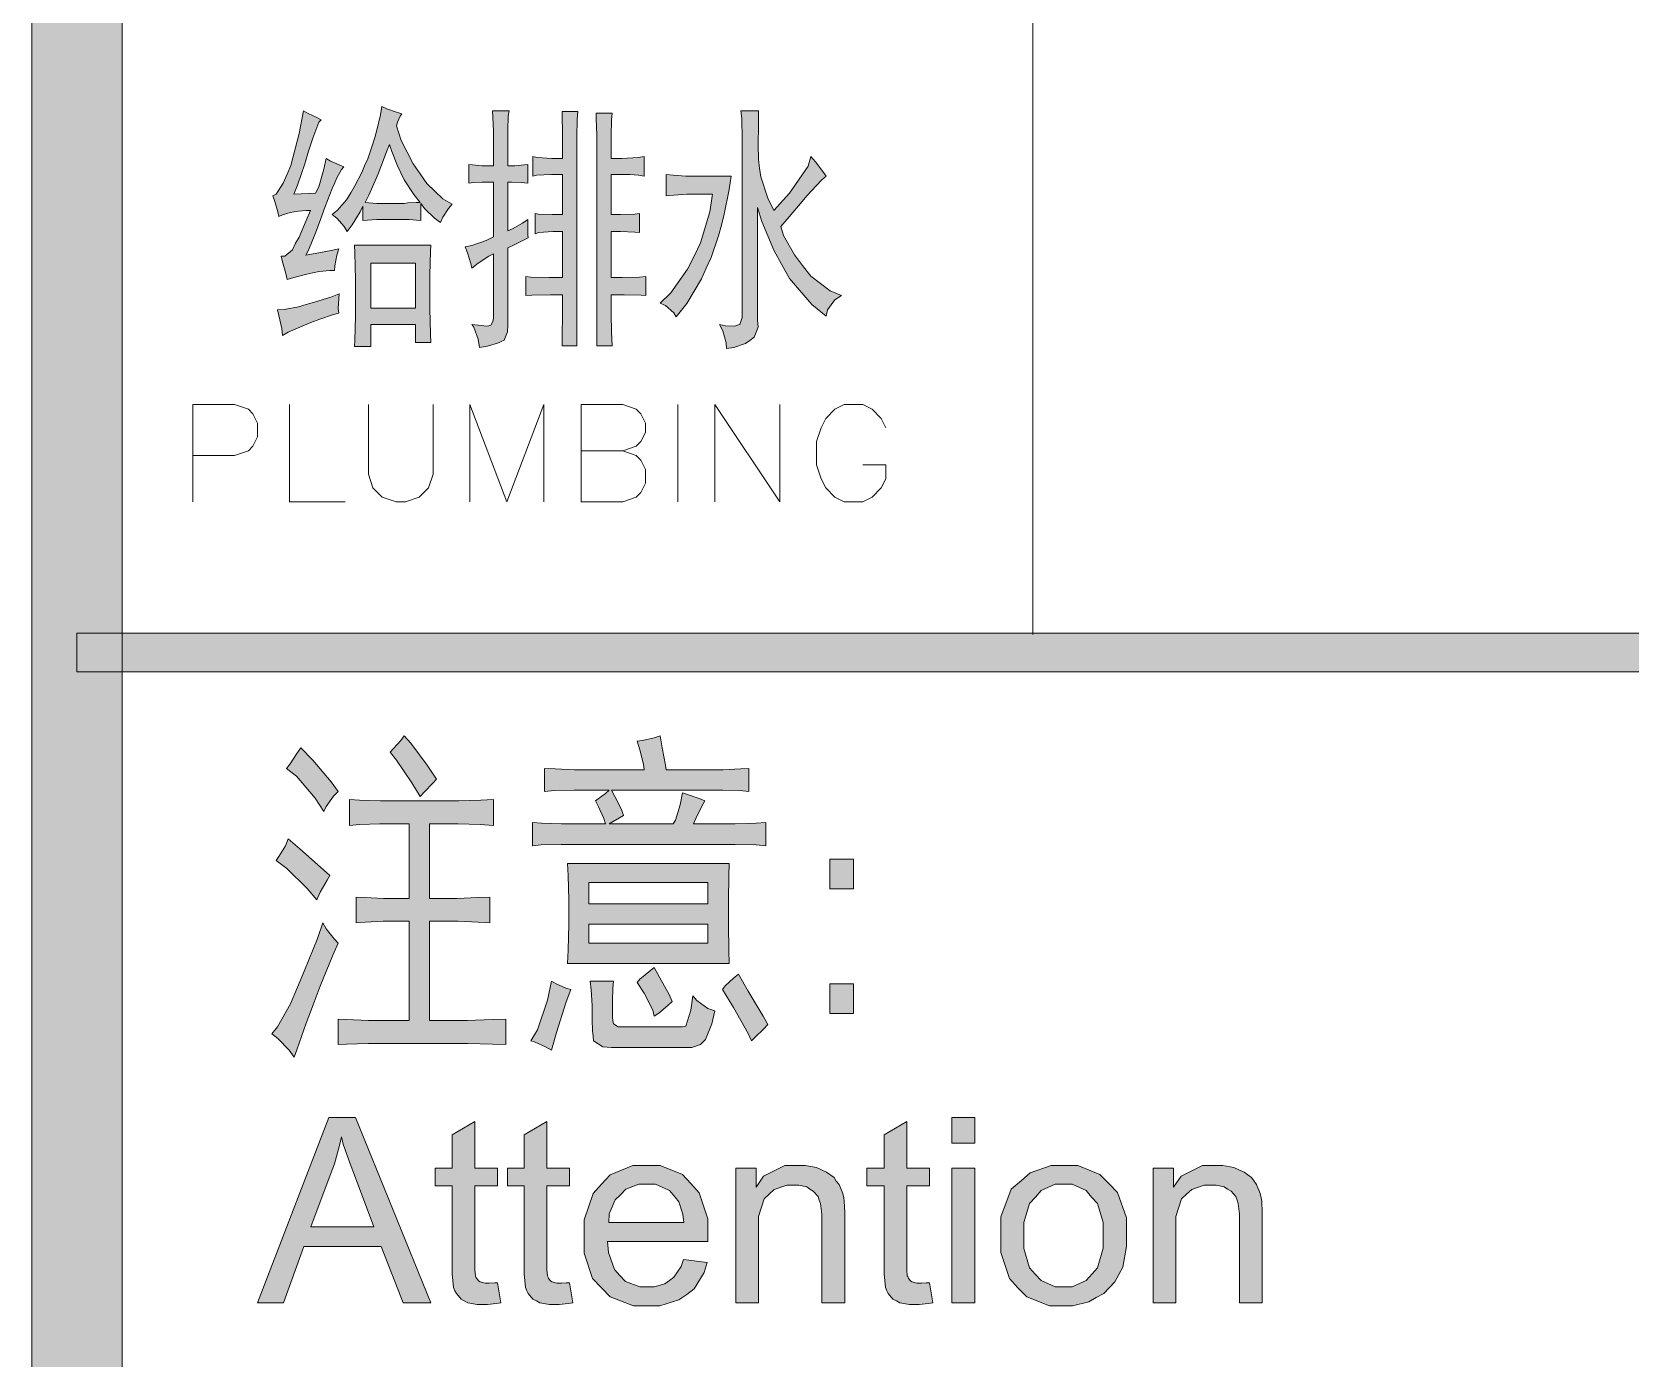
# Model space of a CAD drawing. Header units: millimetres. Extents: x 0 to 586, y 0 to 414.
# Drawn here: x 541.05 to 553.22, y 307.75 to 317.85 of the extents above; entities that cross this region are included whole.
import ezdxf

# ---------------------------------------------------------------- set-up
doc = ezdxf.new("R2010")
doc.units = ezdxf.units.MM

msp = doc.modelspace()

# ---------------------------------------------------------------- hatches: boundary and pattern name
h = msp.add_hatch(color=0)
h.dxf.hatch_style = 2
h.paths.add_polyline_path([(541.736139, 9.860139), (541.048222, 9.860139), (541.048222, 404.223361), (541.736139, 404.223361)])
h = msp.add_hatch(color=0)
h.dxf.hatch_style = 2
h.paths.add_polyline_path([(543.249556, 317.175444), (543.231917, 317.157806), (543.186056, 317.037861), (543.154306, 316.939083), (543.126083, 316.840306), (543.069639, 316.678028), (543.041417, 316.611), (543.207222, 316.618056), (543.231917, 316.667444), (543.270722, 316.8015), (543.288361, 316.882639), (543.320111, 316.861472), (543.387139, 316.83325), (543.422417, 316.819139), (543.404778, 316.797972), (543.3695, 316.734472), (543.351861, 316.692139), (543.334222, 316.653333), (543.281306, 316.51575), (543.246028, 316.416972), (543.21075, 316.321722), (543.154306, 316.184139), (543.133139, 316.145333), (543.203694, 316.159444), (543.327167, 316.180611), (543.383611, 316.194722), (543.3695, 316.145333), (543.355389, 316.064194), (543.351861, 316.028917), (543.316583, 316.028917), (543.235444, 316.021861), (543.186056, 316.011278), (543.140194, 316.000694), (543.041417, 315.976), (542.992028, 315.961889), (542.981444, 316.00775), (542.95675, 316.095944), (542.946167, 316.138278), (542.974389, 316.138278), (543.030833, 316.187667), (543.055528, 316.237056), (543.08375, 316.282917), (543.136667, 316.409917), (543.168417, 316.487528), (543.136667, 316.487528), (543.076694, 316.480472), (543.044944, 316.476944), (543.013194, 316.469889), (542.95675, 316.45225), (542.928528, 316.441667), (542.921472, 316.476944), (542.896778, 316.554556), (542.882667, 316.596889), (542.907361, 316.611), (542.960278, 316.695667), (542.992028, 316.762694), (543.02025, 316.829722), (543.08375, 317.073139), (543.1155, 317.246), (543.150778, 317.224833), (543.217806, 317.193083)])
h = msp.add_hatch(color=0)
h.paths.add_polyline_path([(543.863389, 317.221306), (543.852806, 317.203667), (543.831639, 317.157806), (543.824583, 317.129583), (543.859861, 317.020222), (543.951583, 316.840306), (544.0045, 316.766222), (544.053889, 316.692139), (544.177361, 316.575722), (544.247917, 316.533389), (544.219694, 316.501639), (544.177361, 316.434611), (544.159722, 316.395806), (544.113861, 316.427556), (544.03625, 316.501639), (544.008028, 316.540444), (544.008028, 316.409917), (543.976278, 316.413444), (543.919833, 316.416972), (543.891611, 316.416972), (543.708167, 316.416972), (543.672889, 316.416972), (543.602333, 316.413444), (543.567056, 316.409917), (543.567056, 316.519278), (543.545889, 316.476944), (543.485917, 316.378167), (543.447111, 316.32525), (543.425944, 316.364056), (543.3695, 316.427556), (543.334222, 316.455778), (543.373028, 316.487528), (543.443583, 316.568667), (543.475333, 316.621583), (543.507083, 316.6745), (543.56, 316.776806), (543.581167, 316.826194), (543.605861, 316.879111), (543.641139, 316.984944), (543.658778, 317.041389), (543.672889, 317.097833), (543.701111, 317.21425), (543.711694, 317.27775), (543.7505, 317.260111), (543.824583, 317.235417)])
h.paths.add_polyline_path([(544.0045, 316.5475), (543.955111, 316.607472), (543.881028, 316.720361), (543.856333, 316.773278), (543.831639, 316.826194), (543.789306, 316.935556), (543.771667, 316.988472), (543.746972, 316.932028), (543.704639, 316.819139), (543.683472, 316.766222), (543.662306, 316.713306), (543.612917, 316.603944), (543.584694, 316.5475), (543.612917, 316.543972), (543.672889, 316.540444), (543.708167, 316.540444), (543.881028, 316.540444), (543.90925, 316.543972), (543.97275, 316.5475)])
h = msp.add_hatch(color=0)
h.dxf.hatch_style = 2
h.paths.add_polyline_path([(544.346694, 316.208833), (544.396083, 316.219417), (544.505444, 316.258222), (544.561889, 316.286444), (544.561889, 316.702722), (544.5125, 316.702722), (544.477222, 316.702722), (544.410194, 316.699194), (544.374917, 316.695667), (544.374917, 316.836778), (544.403139, 316.83325), (544.473694, 316.826194), (544.5125, 316.826194), (544.561889, 316.826194), (544.561889, 317.037861), (544.561889, 317.090778), (544.558361, 317.196611), (544.554833, 317.246), (544.681833, 317.246), (544.674778, 317.203667), (544.67125, 317.097833), (544.67125, 317.037861), (544.67125, 316.826194), (544.724167, 316.826194), (544.79825, 316.83325), (544.822944, 316.836778), (544.822944, 316.695667), (544.773556, 316.699194), (544.699472, 316.702722), (544.67125, 316.702722), (544.67125, 316.332306), (544.706528, 316.346417), (544.784139, 316.38875), (544.822944, 316.416972), (544.822944, 316.371111), (544.822944, 316.300556), (544.826472, 316.279389), (544.801778, 316.265278), (544.724167, 316.226472), (544.67125, 316.201778), (544.67125, 315.612639), (544.667722, 315.56325), (544.643028, 315.49975), (544.621861, 315.489167), (544.600694, 315.478583), (544.516028, 315.453889), (544.456056, 315.443306), (544.445472, 315.506806), (544.413722, 315.598528), (544.396083, 315.619694), (544.445472, 315.612639), (544.5125, 315.605583), (544.526611, 315.609111), (544.540722, 315.612639), (544.558361, 315.640861), (544.561889, 315.665556), (544.561889, 316.155917), (544.526611, 316.138278), (544.445472, 316.085361), (544.396083, 316.046556), (544.389028, 316.081833), (544.364333, 316.162972)])
h = msp.add_hatch(color=0)
h.dxf.hatch_style = 2
h.paths.add_polyline_path([(545.087528, 316.988472), (545.087528, 317.080194), (545.084, 317.203667), (545.084, 317.238944), (545.203944, 317.238944), (545.200417, 317.1825), (545.196889, 317.044917), (545.196889, 316.96025), (545.196889, 315.457417), (545.084, 315.457417), (545.084, 315.542083), (545.087528, 315.679667), (545.087528, 315.729056), (545.087528, 315.845472), (544.995806, 315.845472), (544.854694, 315.841944), (544.808833, 315.838417), (544.808833, 315.983056), (544.847639, 315.979528), (544.985222, 315.976), (545.087528, 315.976), (545.087528, 316.32525), (545.013444, 316.32525), (544.907611, 316.318194), (544.879389, 316.307611), (544.879389, 316.462833), (544.904083, 316.459306), (545.009917, 316.455778), (545.087528, 316.455778), (545.087528, 316.759167), (545.002861, 316.759167), (544.889972, 316.755639), (544.86175, 316.748583), (544.86175, 316.89675), (544.8935, 316.889694), (545.006389, 316.882639), (545.087528, 316.882639)])
h = msp.add_hatch(color=0)
h.dxf.hatch_style = 2
h.paths.add_polyline_path([(545.465, 317.228361), (545.461472, 317.178972), (545.457944, 317.051972), (545.457944, 316.974361), (545.457944, 316.882639), (545.539083, 316.882639), (545.662556, 316.889694), (545.708417, 316.89675), (545.708417, 316.748583), (545.666083, 316.755639), (545.599056, 316.759167), (545.574361, 316.759167), (545.457944, 316.759167), (545.457944, 316.455778), (545.5285, 316.455778), (545.637861, 316.459306), (545.673139, 316.462833), (545.673139, 316.318194), (545.637861, 316.321722), (545.5285, 316.32525), (545.457944, 316.32525), (545.457944, 315.976), (545.542611, 315.976), (545.673139, 315.979528), (545.722528, 315.983056), (545.722528, 315.838417), (545.68725, 315.841944), (545.556722, 315.845472), (545.457944, 315.845472), (545.457944, 315.729056), (545.457944, 315.697306), (545.461472, 315.56325), (545.465, 315.457417), (545.348583, 315.457417), (545.348583, 316.974361), (545.348583, 317.059028), (545.345056, 317.186028), (545.345056, 317.228361)])
h = msp.add_hatch(color=0)
h.dxf.hatch_style = 2
h.paths.add_polyline_path([(546.579778, 317.246), (546.579778, 317.186028), (546.579778, 317.083722), (546.57625, 317.037861), (546.57625, 316.988472), (546.579778, 316.875583), (546.586833, 316.808556), (546.597417, 316.741528), (546.650333, 316.57925), (546.696194, 316.487528), (546.816139, 316.618056), (546.95725, 316.822667), (546.978417, 316.89675), (547.013694, 316.857944), (547.070139, 316.783861), (547.094833, 316.748583), (547.059556, 316.716833), (546.985472, 316.639222), (546.946667, 316.596889), (546.911389, 316.554556), (546.812611, 316.438139), (546.749111, 316.364056), (546.770278, 316.297028), (546.854944, 316.148861), (546.914917, 316.067722), (546.978417, 315.986583), (547.126583, 315.873694), (547.21125, 315.838417), (547.161861, 315.806667), (547.105417, 315.729056), (547.094833, 315.683194), (546.985472, 315.771389), (546.816139, 315.968944), (546.756167, 316.078306), (546.696194, 316.184139), (546.604472, 316.402861), (546.572722, 316.508694), (546.572722, 315.651444), (546.57625, 315.598528), (546.548028, 315.520917), (546.51275, 315.496222), (546.481, 315.475056), (546.392806, 315.443306), (546.336361, 315.43625), (546.332833, 315.478583), (546.308139, 315.570306), (546.283444, 315.619694), (546.329306, 315.609111), (546.396333, 315.605583), (546.4175, 315.612639), (546.438667, 315.619694), (546.456306, 315.672611), (546.456306, 315.714944), (546.456306, 316.935556), (546.456306, 317.034333), (546.452778, 317.186028), (546.445722, 317.246)])
h = msp.add_hatch(color=0)
h.dxf.hatch_style = 2
h.paths.add_polyline_path([(546.371639, 316.748583), (546.357528, 316.646278), (546.318722, 316.459306), (546.297556, 316.374639), (546.276389, 316.2935), (546.219944, 316.127694), (546.181139, 316.046556), (546.145861, 315.965417), (546.032972, 315.778444), (545.951833, 315.676139), (545.934194, 315.707889), (545.870694, 315.764333), (545.831889, 315.781972), (545.913028, 315.859583), (546.040028, 316.0395), (546.089417, 316.138278), (546.138806, 316.240583), (546.209361, 316.476944), (546.230528, 316.611), (546.075306, 316.611), (546.032972, 316.611), (545.934194, 316.603944), (545.87775, 316.596889), (545.87775, 316.759167), (545.930667, 316.755639), (546.025917, 316.748583), (546.06825, 316.748583)])
h = msp.add_hatch(color=0)
h.paths.add_polyline_path([(543.969222, 315.482111), (543.969222, 315.619694), (543.627028, 315.619694), (543.627028, 315.450361), (543.503556, 315.450361), (543.507083, 315.496222), (543.510611, 315.683194), (543.510611, 315.820778), (543.510611, 315.961889), (543.507083, 316.162972), (543.503556, 316.222944), (544.085639, 316.222944), (544.082111, 316.173556), (544.078583, 315.997167), (544.078583, 315.866639), (544.078583, 315.739639), (544.082111, 315.545611), (544.085639, 315.482111)])
h.paths.add_polyline_path([(543.969222, 315.743167), (543.969222, 316.085361), (543.627028, 316.085361), (543.627028, 315.743167)])
h = msp.add_hatch(color=0)
h.dxf.hatch_style = 2
h.paths.add_polyline_path([(542.917944, 315.729056), (542.967333, 315.732583), (543.076694, 315.75375), (543.136667, 315.771389), (543.200167, 315.789028), (543.323639, 315.827833), (543.387139, 315.852528), (543.383611, 315.813722), (543.380083, 315.739639), (543.383611, 315.704361), (543.344806, 315.693778), (543.238972, 315.6585), (543.171944, 315.633806), (543.104917, 315.605583), (542.999083, 315.559722), (542.95675, 315.535028), (542.949694, 315.587944), (542.928528, 315.686722)])
h = msp.add_hatch(color=0)
h.dxf.hatch_style = 2
h.paths.add_polyline_path([(541.390417, 312.973861), (541.390417, 313.270194), (575.772139, 313.270194), (575.772139, 312.973861)])
h = msp.add_hatch(color=0)
h.dxf.hatch_style = 2
h.paths.add_polyline_path([(543.775194, 312.363556), (543.799889, 312.391778), (543.856333, 312.45175), (543.881028, 312.487028), (543.933944, 312.430583), (544.057417, 312.264778), (544.127972, 312.158944), (544.09975, 312.127194), (544.03625, 312.060167), (544.0045, 312.024889), (543.941, 312.130722), (543.824583, 312.303583)])
h = msp.add_hatch(color=0)
h.dxf.hatch_style = 2
h.paths.add_polyline_path([(545.24275, 312.074278), (545.175722, 312.074278), (545.027556, 312.07075), (544.949944, 312.063694), (544.949944, 312.240083), (545.031083, 312.236556), (545.17925, 312.2295), (545.24275, 312.2295), (545.708417, 312.2295), (545.704889, 312.271833), (545.676667, 312.381194), (545.6555, 312.448222), (545.697833, 312.45175), (545.786028, 312.472917), (545.831889, 312.487028), (545.846, 312.395306), (545.870694, 312.264778), (545.87775, 312.2295), (546.234056, 312.2295), (546.311667, 312.2295), (546.445722, 312.236556), (546.505694, 312.240083), (546.505694, 312.063694), (546.438667, 312.07075), (546.304611, 312.074278), (546.234056, 312.074278), (545.461472, 312.074278), (545.486167, 312.024889), (545.535556, 311.926111), (545.553194, 311.88025), (545.443833, 311.81675), (545.930667, 311.81675), (545.948306, 311.844972), (545.983583, 311.961389), (546.001222, 312.053111), (546.047083, 312.039), (546.135278, 312.00725), (546.170556, 311.993139), (546.145861, 311.947278), (546.103528, 311.859083), (546.085889, 311.81675), (546.318722, 311.81675), (546.403389, 311.81675), (546.562139, 311.823806), (546.636222, 311.827333), (546.636222, 311.650944), (546.562139, 311.658), (546.403389, 311.661528), (546.318722, 311.661528), (545.158083, 311.661528), (545.076944, 311.661528), (544.92525, 311.658), (544.858222, 311.650944), (544.858222, 311.827333), (544.928778, 311.823806), (545.080472, 311.81675), (545.158083, 311.81675), (545.415611, 311.81675), (545.4015, 311.859083), (545.362694, 311.947278), (545.338, 311.993139), (545.359167, 312.00725), (545.415611, 312.049583), (545.443833, 312.074278)])
h = msp.add_hatch(color=0)
h.dxf.hatch_style = 2
h.paths.add_polyline_path([(543.094333, 312.395306), (543.186056, 312.303583), (543.327167, 312.137778), (543.380083, 312.063694), (543.344806, 312.028417), (543.288361, 311.950806), (543.270722, 311.912), (543.203694, 312.014306), (543.062583, 312.180111), (542.984972, 312.240083), (543.013194, 312.275361), (543.066111, 312.352972)])
h = msp.add_hatch(color=0)
h.dxf.hatch_style = 2
h.paths.add_polyline_path([(544.223222, 311.993139), (544.297306, 311.993139), (544.466639, 311.996667), (544.561889, 312.003722), (544.561889, 311.806167), (544.459583, 311.813222), (544.293778, 311.81675), (544.230278, 311.81675), (544.075056, 311.81675), (544.075056, 311.248778), (544.223222, 311.248778), (544.286722, 311.248778), (544.441944, 311.255833), (544.533667, 311.259361), (544.533667, 311.065333), (544.445472, 311.068861), (544.293778, 311.075917), (544.223222, 311.075917), (544.075056, 311.075917), (544.075056, 310.320972), (544.269083, 310.320972), (544.360806, 310.320972), (544.554833, 310.328028), (544.657139, 310.331556), (544.657139, 310.137528), (544.554833, 310.141056), (544.364333, 310.144583), (544.276139, 310.144583), (543.711694, 310.144583), (543.609389, 310.144583), (543.443583, 310.141056), (543.380083, 310.137528), (543.380083, 310.331556), (543.440056, 310.328028), (543.609389, 310.320972), (543.71875, 310.320972), (543.919833, 310.320972), (543.919833, 311.075917), (543.796361, 311.075917), (543.722278, 311.075917), (543.584694, 311.068861), (543.517667, 311.065333), (543.517667, 311.259361), (543.584694, 311.255833), (543.725806, 311.248778), (543.803417, 311.248778), (543.919833, 311.248778), (543.919833, 311.81675), (543.775194, 311.81675), (543.697583, 311.81675), (543.542361, 311.813222), (543.46475, 311.806167), (543.46475, 312.003722), (543.542361, 311.996667), (543.701111, 311.993139), (543.78225, 311.993139)])
h = msp.add_hatch(color=0)
h.dxf.hatch_style = 2
h.paths.add_polyline_path([(542.999083, 311.703861), (543.087278, 311.62625), (543.246028, 311.488667), (543.316583, 311.425167), (543.295417, 311.389889), (543.2425, 311.298167), (543.217806, 311.238194), (543.143722, 311.326389), (542.9885, 311.478083), (542.907361, 311.538056), (542.928528, 311.569806), (542.977917, 311.650944)])
h = msp.add_hatch(color=0)
h.paths.add_polyline_path([(546.357528, 311.516889), (546.354, 311.421639), (546.350472, 311.231139), (546.350472, 311.135889), (546.350472, 311.047694), (546.354, 310.857194), (546.357528, 310.754889), (545.126333, 310.754889), (545.129861, 310.857194), (545.136917, 311.05475), (545.136917, 311.146472), (545.136917, 311.238194), (545.129861, 311.425167), (545.126333, 311.516889)])
h.paths.add_polyline_path([(546.19525, 311.209972), (546.19525, 311.37225), (545.288611, 311.37225), (545.288611, 311.209972)])
h.paths.add_polyline_path([(546.19525, 310.910111), (546.19525, 311.05475), (545.288611, 311.05475), (545.288611, 310.910111)])
h = msp.add_hatch(color=0)
h.dxf.hatch_style = 2
h.paths.add_polyline_path([(547.302972, 311.322861), (547.123056, 311.322861), (547.123056, 311.548639), (547.302972, 311.548639)])
h = msp.add_hatch(color=0)
h.dxf.hatch_style = 2
h.paths.add_polyline_path([(543.380083, 310.910111), (543.33775, 310.818389), (543.2425, 310.582028), (543.189583, 310.440917), (543.136667, 310.299806), (543.066111, 310.098722), (543.044944, 310.042278), (543.006139, 310.095194), (542.921472, 310.183389), (542.875611, 310.218667), (542.917944, 310.271583), (543.016722, 310.447972), (543.069639, 310.574972), (543.122556, 310.701972), (543.221333, 310.945389), (543.263667, 311.065333), (543.288361, 311.019472), (543.348333, 310.941861)])
h = msp.add_hatch(color=0)
h.dxf.hatch_style = 2
h.paths.add_polyline_path([(545.786028, 310.723139), (545.828361, 310.645528), (545.898917, 310.518528), (545.923611, 310.465611), (545.888333, 310.433861), (545.821306, 310.377417), (545.786028, 310.352722), (545.775444, 310.398583), (545.708417, 310.529111), (545.6555, 310.61025), (545.676667, 310.634944), (545.743694, 310.691389)])
h = msp.add_hatch(color=0)
h.dxf.hatch_style = 2
h.paths.add_polyline_path([(546.428083, 310.67375), (546.502167, 310.543222), (546.615056, 310.352722), (546.650333, 310.289222), (546.618583, 310.253944), (546.555083, 310.193972), (546.526861, 310.16575), (546.502167, 310.222194), (546.389278, 310.41975), (546.304611, 310.557333), (546.325778, 310.585556), (546.389278, 310.642)])
h = msp.add_hatch(color=0)
h.dxf.hatch_style = 2
h.paths.add_polyline_path([(545.151028, 310.557333), (545.11575, 310.462083), (545.041667, 310.22925), (545.002861, 310.095194), (544.957, 310.119889), (544.879389, 310.155167), (544.847639, 310.16575), (544.897028, 310.250417), (544.974639, 310.476194), (545.002861, 310.620833), (545.038139, 310.599667), (545.112222, 310.567917)])
h = msp.add_hatch(color=0)
h.dxf.hatch_style = 2
h.paths.add_polyline_path([(545.475583, 310.620833), (545.472056, 310.564389), (545.468528, 310.472667), (545.468528, 310.433861), (545.468528, 310.405639), (545.468528, 310.345667), (545.472056, 310.320972), (545.475583, 310.296278), (545.510861, 310.271583), (545.546139, 310.271583), (546.001222, 310.271583), (546.025917, 310.278639), (546.064722, 310.398583), (546.078833, 310.507944), (546.110583, 310.472667), (546.19525, 310.412694), (546.248167, 310.395056), (546.223472, 310.296278), (546.177611, 310.176333), (546.156444, 310.155167), (546.138806, 310.137528), (546.071778, 310.116361), (546.025917, 310.116361), (545.461472, 310.116361), (545.394444, 310.119889), (545.323889, 310.16575), (545.320361, 310.204556), (545.316833, 310.239833), (545.313306, 310.331556), (545.313306, 310.384472), (545.313306, 310.433861), (545.30625, 310.553806), (545.299194, 310.620833)])
h = msp.add_hatch(color=0)
h.dxf.hatch_style = 2
h.paths.add_polyline_path([(547.302972, 310.373889), (547.123056, 310.373889), (547.123056, 310.599667), (547.302972, 310.599667)])
h = msp.add_hatch(color=0)
h.paths.add_polyline_path([(542.76625, 308.172556), (543.309528, 309.583667), (543.510611, 309.583667), (544.085639, 308.172556), (543.873972, 308.172556), (543.708167, 308.599417), (543.119028, 308.599417), (542.963806, 308.172556)])
h.paths.add_polyline_path([(543.171944, 308.751111), (543.651722, 308.751111), (543.503556, 309.142694), (543.471806, 309.230889), (543.418889, 309.379056), (543.404778, 309.4355), (543.390667, 309.368472), (543.351861, 309.230889), (543.327167, 309.163861)])
h = msp.add_hatch(color=0)
h.dxf.hatch_style = 2
h.paths.add_polyline_path([(544.593639, 308.32425), (544.618333, 308.172556), (544.583056, 308.1655), (544.516028, 308.158444), (544.487806, 308.158444), (544.438417, 308.158444), (544.367861, 308.172556), (544.339639, 308.186667), (544.314944, 308.200778), (544.279667, 308.243111), (544.269083, 308.264278), (544.2585, 308.288972), (544.247917, 308.391278), (544.247917, 308.472417), (544.247917, 309.061556), (544.117389, 309.061556), (544.117389, 309.195611), (544.247917, 309.195611), (544.247917, 309.449611), (544.420778, 309.551917), (544.420778, 309.195611), (544.593639, 309.195611), (544.593639, 309.061556), (544.420778, 309.061556), (544.420778, 308.461833), (544.420778, 308.423028), (544.424306, 308.377167), (544.427833, 308.366583), (544.434889, 308.356), (544.449, 308.338361), (544.459583, 308.331306), (544.470167, 308.327778), (544.498389, 308.320722), (544.516028, 308.320722), (544.530139, 308.320722), (544.568944, 308.32425)])
h = msp.add_hatch(color=0)
h.dxf.hatch_style = 2
h.paths.add_polyline_path([(545.140444, 308.32425), (545.165139, 308.172556), (545.129861, 308.1655), (545.062833, 308.158444), (545.034611, 308.158444), (544.98875, 308.158444), (544.914667, 308.172556), (544.889972, 308.186667), (544.86175, 308.200778), (544.826472, 308.243111), (544.815889, 308.264278), (544.805306, 308.288972), (544.794722, 308.391278), (544.794722, 308.472417), (544.794722, 309.061556), (544.667722, 309.061556), (544.667722, 309.195611), (544.794722, 309.195611), (544.794722, 309.449611), (544.967583, 309.551917), (544.967583, 309.195611), (545.140444, 309.195611), (545.140444, 309.061556), (544.967583, 309.061556), (544.967583, 308.461833), (544.967583, 308.423028), (544.974639, 308.377167), (544.978167, 308.366583), (544.981694, 308.356), (544.995806, 308.338361), (545.006389, 308.331306), (545.016972, 308.327778), (545.045194, 308.320722), (545.066361, 308.320722), (545.080472, 308.320722), (545.11575, 308.32425)])
h = msp.add_hatch(color=0)
h.dxf.hatch_style = 2
h.paths.add_polyline_path([(547.881528, 308.32425), (547.906222, 308.172556), (547.870944, 308.1655), (547.803917, 308.158444), (547.775694, 308.158444), (547.729833, 308.158444), (547.65575, 308.172556), (547.631056, 308.186667), (547.602833, 308.200778), (547.567556, 308.243111), (547.556972, 308.264278), (547.546389, 308.288972), (547.535806, 308.391278), (547.535806, 308.472417), (547.535806, 309.061556), (547.405278, 309.061556), (547.405278, 309.195611), (547.535806, 309.195611), (547.535806, 309.449611), (547.708667, 309.551917), (547.708667, 309.195611), (547.881528, 309.195611), (547.881528, 309.061556), (547.708667, 309.061556), (547.708667, 308.461833), (547.708667, 308.423028), (547.712194, 308.377167), (547.71925, 308.366583), (547.722778, 308.356), (547.736889, 308.338361), (547.747472, 308.331306), (547.758056, 308.327778), (547.786278, 308.320722), (547.807444, 308.320722), (547.821556, 308.320722), (547.856833, 308.32425)])
h = msp.add_hatch(color=0)
h.dxf.hatch_style = 2
h.paths.add_polyline_path([(548.050861, 309.386111), (548.050861, 309.583667), (548.22725, 309.583667), (548.22725, 309.386111)])
h = msp.add_hatch(color=0)
h.paths.add_polyline_path([(546.008278, 308.500639), (546.188194, 308.479472), (546.167028, 308.401861), (546.089417, 308.278389), (546.032972, 308.236056), (545.973, 308.193722), (545.828361, 308.147861), (545.740167, 308.147861), (545.627278, 308.147861), (545.450889, 308.218417), (545.383861, 308.285444), (545.316833, 308.356), (545.253333, 308.550028), (545.253333, 308.6735), (545.253333, 308.804028), (545.320361, 309.005111), (545.383861, 309.075667), (545.450889, 309.146222), (545.62375, 309.216778), (545.729583, 309.216778), (545.831889, 309.216778), (546.001222, 309.14975), (546.064722, 309.079194), (546.128222, 309.008639), (546.19525, 308.811083), (546.19525, 308.684083), (546.19525, 308.655861), (546.19525, 308.638222), (545.429722, 308.638222), (545.436778, 308.553556), (545.482639, 308.426556), (545.524972, 308.380694), (545.567306, 308.334833), (545.676667, 308.2925), (545.740167, 308.2925), (545.786028, 308.2925), (545.867167, 308.317194), (545.902444, 308.341889), (545.934194, 308.366583), (545.990639, 308.447722)])
h.paths.add_polyline_path([(545.440306, 308.782861), (546.011806, 308.782861), (546.00475, 308.846361), (545.973, 308.941611), (545.944778, 308.976889), (545.902444, 309.026278), (545.796611, 309.075667), (545.729583, 309.075667), (545.669611, 309.075667), (545.570833, 309.036861), (545.5285, 308.994528), (545.489694, 308.955722), (545.443833, 308.849889)])
h = msp.add_hatch(color=0)
h.dxf.hatch_style = 2
h.paths.add_polyline_path([(546.406917, 308.172556), (546.406917, 309.195611), (546.562139, 309.195611), (546.562139, 309.050972), (546.618583, 309.135639), (546.780861, 309.216778), (546.886694, 309.216778), (546.936083, 309.216778), (547.02075, 309.202667), (547.059556, 309.185028), (547.098361, 309.167389), (547.154806, 309.125056), (547.172444, 309.096833), (547.193611, 309.072139), (547.221833, 309.005111), (547.228889, 308.969833), (547.232417, 308.945139), (547.235944, 308.860472), (547.235944, 308.8005), (547.235944, 308.172556), (547.063083, 308.172556), (547.063083, 308.793444), (547.063083, 308.846361), (547.0525, 308.9275), (547.041917, 308.952194), (547.034861, 308.980417), (546.996056, 309.02275), (546.971361, 309.036861), (546.946667, 309.0545), (546.886694, 309.068611), (546.851417, 309.068611), (546.794972, 309.068611), (546.699722, 309.033333), (546.660917, 308.998056), (546.622111, 308.962778), (546.579778, 308.828722), (546.579778, 308.729944), (546.579778, 308.172556)])
h = msp.add_hatch(color=0)
h.dxf.hatch_style = 2
h.paths.add_polyline_path([(548.050861, 308.172556), (548.050861, 309.195611), (548.22725, 309.195611), (548.22725, 308.172556)])
h = msp.add_hatch(color=0)
h.paths.add_polyline_path([(548.424806, 308.684083), (548.424806, 308.825194), (548.502417, 309.036861), (548.583556, 309.103889), (548.647056, 309.160333), (548.809333, 309.216778), (548.904583, 309.216778), (549.010417, 309.216778), (549.17975, 309.14975), (549.246778, 309.079194), (549.313806, 309.012167), (549.380833, 308.818139), (549.380833, 308.698194), (549.380833, 308.599417), (549.352611, 308.444194), (549.324389, 308.38775), (549.292639, 308.331306), (549.207972, 308.243111), (549.151528, 308.211361), (549.095083, 308.179611), (548.971611, 308.147861), (548.904583, 308.147861), (548.795222, 308.147861), (548.622361, 308.218417), (548.555333, 308.285444), (548.491833, 308.356), (548.424806, 308.553556)])
h.paths.add_polyline_path([(548.601194, 308.684083), (548.601194, 308.585306), (548.643528, 308.437139), (548.689389, 308.38775), (548.731722, 308.341889), (548.837556, 308.2925), (548.904583, 308.2925), (548.968083, 308.2925), (549.073917, 308.341889), (549.119778, 308.391278), (549.162111, 308.437139), (549.204444, 308.588833), (549.204444, 308.687611), (549.204444, 308.782861), (549.162111, 308.9275), (549.11625, 308.976889), (549.073917, 309.026278), (548.968083, 309.075667), (548.904583, 309.075667), (548.837556, 309.075667), (548.731722, 309.026278), (548.689389, 308.976889), (548.643528, 308.9275), (548.601194, 308.782861)])
h = msp.add_hatch(color=0)
h.dxf.hatch_style = 2
h.paths.add_polyline_path([(549.585444, 308.172556), (549.585444, 309.195611), (549.740667, 309.195611), (549.740667, 309.050972), (549.797111, 309.135639), (549.959389, 309.216778), (550.06875, 309.216778), (550.114611, 309.216778), (550.199278, 309.202667), (550.238083, 309.185028), (550.276889, 309.167389), (550.333333, 309.125056), (550.3545, 309.096833), (550.372139, 309.072139), (550.400361, 309.005111), (550.407417, 308.969833), (550.410944, 308.945139), (550.414472, 308.860472), (550.414472, 308.8005), (550.414472, 308.172556), (550.241611, 308.172556), (550.241611, 308.793444), (550.241611, 308.846361), (550.231028, 308.9275), (550.223972, 308.952194), (550.213389, 308.980417), (550.178111, 309.02275), (550.149889, 309.036861), (550.125194, 309.0545), (550.065222, 309.068611), (550.029944, 309.068611), (549.9735, 309.068611), (549.87825, 309.033333), (549.839444, 308.998056), (549.800639, 308.962778), (549.758306, 308.828722), (549.758306, 308.729944), (549.758306, 308.172556)])

# ---------------------------------------------------------------- linework, layer by layer
at = {"color": 0, "lineweight": 0}
for points in [[(541.736139, 9.860139), (541.048222, 9.860139), (541.048222, 404.223361), (541.736139, 404.223361)], [(543.249556, 317.175444), (543.231917, 317.157806), (543.186056, 317.037861), (543.154306, 316.939083), (543.126083, 316.840306), (543.069639, 316.678028), (543.041417, 316.611), (543.207222, 316.618056), (543.231917, 316.667444), (543.270722, 316.8015), (543.288361, 316.882639), (543.320111, 316.861472), (543.387139, 316.83325), (543.422417, 316.819139), (543.404778, 316.797972), (543.3695, 316.734472), (543.351861, 316.692139), (543.334222, 316.653333), (543.281306, 316.51575), (543.246028, 316.416972), (543.21075, 316.321722), (543.154306, 316.184139), (543.133139, 316.145333), (543.203694, 316.159444), (543.327167, 316.180611), (543.383611, 316.194722), (543.3695, 316.145333), (543.355389, 316.064194), (543.351861, 316.028917), (543.316583, 316.028917), (543.235444, 316.021861), (543.186056, 316.011278), (543.140194, 316.000694), (543.041417, 315.976), (542.992028, 315.961889), (542.981444, 316.00775), (542.95675, 316.095944), (542.946167, 316.138278), (542.974389, 316.138278), (543.030833, 316.187667), (543.055528, 316.237056), (543.08375, 316.282917), (543.136667, 316.409917), (543.168417, 316.487528), (543.136667, 316.487528), (543.076694, 316.480472), (543.044944, 316.476944), (543.013194, 316.469889), (542.95675, 316.45225), (542.928528, 316.441667), (542.921472, 316.476944), (542.896778, 316.554556), (542.882667, 316.596889), (542.907361, 316.611), (542.960278, 316.695667), (542.992028, 316.762694), (543.02025, 316.829722), (543.08375, 317.073139), (543.1155, 317.246), (543.150778, 317.224833), (543.217806, 317.193083)], [(543.863389, 317.221306), (543.852806, 317.203667), (543.831639, 317.157806), (543.824583, 317.129583), (543.859861, 317.020222), (543.951583, 316.840306), (544.0045, 316.766222), (544.053889, 316.692139), (544.177361, 316.575722), (544.247917, 316.533389), (544.219694, 316.501639), (544.177361, 316.434611), (544.159722, 316.395806), (544.113861, 316.427556), (544.03625, 316.501639), (544.008028, 316.540444), (544.008028, 316.409917), (543.976278, 316.413444), (543.919833, 316.416972), (543.891611, 316.416972), (543.708167, 316.416972), (543.672889, 316.416972), (543.602333, 316.413444), (543.567056, 316.409917), (543.567056, 316.519278), (543.545889, 316.476944), (543.485917, 316.378167), (543.447111, 316.32525), (543.425944, 316.364056), (543.3695, 316.427556), (543.334222, 316.455778), (543.373028, 316.487528), (543.443583, 316.568667), (543.475333, 316.621583), (543.507083, 316.6745), (543.56, 316.776806), (543.581167, 316.826194), (543.605861, 316.879111), (543.641139, 316.984944), (543.658778, 317.041389), (543.672889, 317.097833), (543.701111, 317.21425), (543.711694, 317.27775), (543.7505, 317.260111), (543.824583, 317.235417)], [(544.346694, 316.208833), (544.396083, 316.219417), (544.505444, 316.258222), (544.561889, 316.286444), (544.561889, 316.702722), (544.5125, 316.702722), (544.477222, 316.702722), (544.410194, 316.699194), (544.374917, 316.695667), (544.374917, 316.836778), (544.403139, 316.83325), (544.473694, 316.826194), (544.5125, 316.826194), (544.561889, 316.826194), (544.561889, 317.037861), (544.561889, 317.090778), (544.558361, 317.196611), (544.554833, 317.246), (544.681833, 317.246), (544.674778, 317.203667), (544.67125, 317.097833), (544.67125, 317.037861), (544.67125, 316.826194), (544.724167, 316.826194), (544.79825, 316.83325), (544.822944, 316.836778), (544.822944, 316.695667), (544.773556, 316.699194), (544.699472, 316.702722), (544.67125, 316.702722), (544.67125, 316.332306), (544.706528, 316.346417), (544.784139, 316.38875), (544.822944, 316.416972), (544.822944, 316.371111), (544.822944, 316.300556), (544.826472, 316.279389), (544.801778, 316.265278), (544.724167, 316.226472), (544.67125, 316.201778), (544.67125, 315.612639), (544.667722, 315.56325), (544.643028, 315.49975), (544.621861, 315.489167), (544.600694, 315.478583), (544.516028, 315.453889), (544.456056, 315.443306), (544.445472, 315.506806), (544.413722, 315.598528), (544.396083, 315.619694), (544.445472, 315.612639), (544.5125, 315.605583), (544.526611, 315.609111), (544.540722, 315.612639), (544.558361, 315.640861), (544.561889, 315.665556), (544.561889, 316.155917), (544.526611, 316.138278), (544.445472, 316.085361), (544.396083, 316.046556), (544.389028, 316.081833), (544.364333, 316.162972)], [(545.087528, 316.988472), (545.087528, 317.080194), (545.084, 317.203667), (545.084, 317.238944), (545.203944, 317.238944), (545.200417, 317.1825), (545.196889, 317.044917), (545.196889, 316.96025), (545.196889, 315.457417), (545.084, 315.457417), (545.084, 315.542083), (545.087528, 315.679667), (545.087528, 315.729056), (545.087528, 315.845472), (544.995806, 315.845472), (544.854694, 315.841944), (544.808833, 315.838417), (544.808833, 315.983056), (544.847639, 315.979528), (544.985222, 315.976), (545.087528, 315.976), (545.087528, 316.32525), (545.013444, 316.32525), (544.907611, 316.318194), (544.879389, 316.307611), (544.879389, 316.462833), (544.904083, 316.459306), (545.009917, 316.455778), (545.087528, 316.455778), (545.087528, 316.759167), (545.002861, 316.759167), (544.889972, 316.755639), (544.86175, 316.748583), (544.86175, 316.89675), (544.8935, 316.889694), (545.006389, 316.882639), (545.087528, 316.882639)], [(545.465, 317.228361), (545.461472, 317.178972), (545.457944, 317.051972), (545.457944, 316.974361), (545.457944, 316.882639), (545.539083, 316.882639), (545.662556, 316.889694), (545.708417, 316.89675), (545.708417, 316.748583), (545.666083, 316.755639), (545.599056, 316.759167), (545.574361, 316.759167), (545.457944, 316.759167), (545.457944, 316.455778), (545.5285, 316.455778), (545.637861, 316.459306), (545.673139, 316.462833), (545.673139, 316.318194), (545.637861, 316.321722), (545.5285, 316.32525), (545.457944, 316.32525), (545.457944, 315.976), (545.542611, 315.976), (545.673139, 315.979528), (545.722528, 315.983056), (545.722528, 315.838417), (545.68725, 315.841944), (545.556722, 315.845472), (545.457944, 315.845472), (545.457944, 315.729056), (545.457944, 315.697306), (545.461472, 315.56325), (545.465, 315.457417), (545.348583, 315.457417), (545.348583, 316.974361), (545.348583, 317.059028), (545.345056, 317.186028), (545.345056, 317.228361)], [(546.579778, 317.246), (546.579778, 317.186028), (546.579778, 317.083722), (546.57625, 317.037861), (546.57625, 316.988472), (546.579778, 316.875583), (546.586833, 316.808556), (546.597417, 316.741528), (546.650333, 316.57925), (546.696194, 316.487528), (546.816139, 316.618056), (546.95725, 316.822667), (546.978417, 316.89675), (547.013694, 316.857944), (547.070139, 316.783861), (547.094833, 316.748583), (547.059556, 316.716833), (546.985472, 316.639222), (546.946667, 316.596889), (546.911389, 316.554556), (546.812611, 316.438139), (546.749111, 316.364056), (546.770278, 316.297028), (546.854944, 316.148861), (546.914917, 316.067722), (546.978417, 315.986583), (547.126583, 315.873694), (547.21125, 315.838417), (547.161861, 315.806667), (547.105417, 315.729056), (547.094833, 315.683194), (546.985472, 315.771389), (546.816139, 315.968944), (546.756167, 316.078306), (546.696194, 316.184139), (546.604472, 316.402861), (546.572722, 316.508694), (546.572722, 315.651444), (546.57625, 315.598528), (546.548028, 315.520917), (546.51275, 315.496222), (546.481, 315.475056), (546.392806, 315.443306), (546.336361, 315.43625), (546.332833, 315.478583), (546.308139, 315.570306), (546.283444, 315.619694), (546.329306, 315.609111), (546.396333, 315.605583), (546.4175, 315.612639), (546.438667, 315.619694), (546.456306, 315.672611), (546.456306, 315.714944), (546.456306, 316.935556), (546.456306, 317.034333), (546.452778, 317.186028), (546.445722, 317.246)], [(544.0045, 316.5475), (543.955111, 316.607472), (543.881028, 316.720361), (543.856333, 316.773278), (543.831639, 316.826194), (543.789306, 316.935556), (543.771667, 316.988472), (543.746972, 316.932028), (543.704639, 316.819139), (543.683472, 316.766222), (543.662306, 316.713306), (543.612917, 316.603944), (543.584694, 316.5475), (543.612917, 316.543972), (543.672889, 316.540444), (543.708167, 316.540444), (543.881028, 316.540444), (543.90925, 316.543972), (543.97275, 316.5475)], [(546.371639, 316.748583), (546.357528, 316.646278), (546.318722, 316.459306), (546.297556, 316.374639), (546.276389, 316.2935), (546.219944, 316.127694), (546.181139, 316.046556), (546.145861, 315.965417), (546.032972, 315.778444), (545.951833, 315.676139), (545.934194, 315.707889), (545.870694, 315.764333), (545.831889, 315.781972), (545.913028, 315.859583), (546.040028, 316.0395), (546.089417, 316.138278), (546.138806, 316.240583), (546.209361, 316.476944), (546.230528, 316.611), (546.075306, 316.611), (546.032972, 316.611), (545.934194, 316.603944), (545.87775, 316.596889), (545.87775, 316.759167), (545.930667, 316.755639), (546.025917, 316.748583), (546.06825, 316.748583)], [(543.969222, 315.482111), (543.969222, 315.619694), (543.627028, 315.619694), (543.627028, 315.450361), (543.503556, 315.450361), (543.507083, 315.496222), (543.510611, 315.683194), (543.510611, 315.820778), (543.510611, 315.961889), (543.507083, 316.162972), (543.503556, 316.222944), (544.085639, 316.222944), (544.082111, 316.173556), (544.078583, 315.997167), (544.078583, 315.866639), (544.078583, 315.739639), (544.082111, 315.545611), (544.085639, 315.482111)], [(543.969222, 315.743167), (543.969222, 316.085361), (543.627028, 316.085361), (543.627028, 315.743167)], [(542.917944, 315.729056), (542.967333, 315.732583), (543.076694, 315.75375), (543.136667, 315.771389), (543.200167, 315.789028), (543.323639, 315.827833), (543.387139, 315.852528), (543.383611, 315.813722), (543.380083, 315.739639), (543.383611, 315.704361), (543.344806, 315.693778), (543.238972, 315.6585), (543.171944, 315.633806), (543.104917, 315.605583), (542.999083, 315.559722), (542.95675, 315.535028), (542.949694, 315.587944), (542.928528, 315.686722)], [(541.390417, 312.973861), (541.390417, 313.270194), (575.772139, 313.270194), (575.772139, 312.973861)], [(543.775194, 312.363556), (543.799889, 312.391778), (543.856333, 312.45175), (543.881028, 312.487028), (543.933944, 312.430583), (544.057417, 312.264778), (544.127972, 312.158944), (544.09975, 312.127194), (544.03625, 312.060167), (544.0045, 312.024889), (543.941, 312.130722), (543.824583, 312.303583)], [(545.24275, 312.074278), (545.175722, 312.074278), (545.027556, 312.07075), (544.949944, 312.063694), (544.949944, 312.240083), (545.031083, 312.236556), (545.17925, 312.2295), (545.24275, 312.2295), (545.708417, 312.2295), (545.704889, 312.271833), (545.676667, 312.381194), (545.6555, 312.448222), (545.697833, 312.45175), (545.786028, 312.472917), (545.831889, 312.487028), (545.846, 312.395306), (545.870694, 312.264778), (545.87775, 312.2295), (546.234056, 312.2295), (546.311667, 312.2295), (546.445722, 312.236556), (546.505694, 312.240083), (546.505694, 312.063694), (546.438667, 312.07075), (546.304611, 312.074278), (546.234056, 312.074278), (545.461472, 312.074278), (545.486167, 312.024889), (545.535556, 311.926111), (545.553194, 311.88025), (545.443833, 311.81675), (545.930667, 311.81675), (545.948306, 311.844972), (545.983583, 311.961389), (546.001222, 312.053111), (546.047083, 312.039), (546.135278, 312.00725), (546.170556, 311.993139), (546.145861, 311.947278), (546.103528, 311.859083), (546.085889, 311.81675), (546.318722, 311.81675), (546.403389, 311.81675), (546.562139, 311.823806), (546.636222, 311.827333), (546.636222, 311.650944), (546.562139, 311.658), (546.403389, 311.661528), (546.318722, 311.661528), (545.158083, 311.661528), (545.076944, 311.661528), (544.92525, 311.658), (544.858222, 311.650944), (544.858222, 311.827333), (544.928778, 311.823806), (545.080472, 311.81675), (545.158083, 311.81675), (545.415611, 311.81675), (545.4015, 311.859083), (545.362694, 311.947278), (545.338, 311.993139), (545.359167, 312.00725), (545.415611, 312.049583), (545.443833, 312.074278)], [(543.094333, 312.395306), (543.186056, 312.303583), (543.327167, 312.137778), (543.380083, 312.063694), (543.344806, 312.028417), (543.288361, 311.950806), (543.270722, 311.912), (543.203694, 312.014306), (543.062583, 312.180111), (542.984972, 312.240083), (543.013194, 312.275361), (543.066111, 312.352972)], [(544.223222, 311.993139), (544.297306, 311.993139), (544.466639, 311.996667), (544.561889, 312.003722), (544.561889, 311.806167), (544.459583, 311.813222), (544.293778, 311.81675), (544.230278, 311.81675), (544.075056, 311.81675), (544.075056, 311.248778), (544.223222, 311.248778), (544.286722, 311.248778), (544.441944, 311.255833), (544.533667, 311.259361), (544.533667, 311.065333), (544.445472, 311.068861), (544.293778, 311.075917), (544.223222, 311.075917), (544.075056, 311.075917), (544.075056, 310.320972), (544.269083, 310.320972), (544.360806, 310.320972), (544.554833, 310.328028), (544.657139, 310.331556), (544.657139, 310.137528), (544.554833, 310.141056), (544.364333, 310.144583), (544.276139, 310.144583), (543.711694, 310.144583), (543.609389, 310.144583), (543.443583, 310.141056), (543.380083, 310.137528), (543.380083, 310.331556), (543.440056, 310.328028), (543.609389, 310.320972), (543.71875, 310.320972), (543.919833, 310.320972), (543.919833, 311.075917), (543.796361, 311.075917), (543.722278, 311.075917), (543.584694, 311.068861), (543.517667, 311.065333), (543.517667, 311.259361), (543.584694, 311.255833), (543.725806, 311.248778), (543.803417, 311.248778), (543.919833, 311.248778), (543.919833, 311.81675), (543.775194, 311.81675), (543.697583, 311.81675), (543.542361, 311.813222), (543.46475, 311.806167), (543.46475, 312.003722), (543.542361, 311.996667), (543.701111, 311.993139), (543.78225, 311.993139)], [(542.999083, 311.703861), (543.087278, 311.62625), (543.246028, 311.488667), (543.316583, 311.425167), (543.295417, 311.389889), (543.2425, 311.298167), (543.217806, 311.238194), (543.143722, 311.326389), (542.9885, 311.478083), (542.907361, 311.538056), (542.928528, 311.569806), (542.977917, 311.650944)], [(546.357528, 311.516889), (546.354, 311.421639), (546.350472, 311.231139), (546.350472, 311.135889), (546.350472, 311.047694), (546.354, 310.857194), (546.357528, 310.754889), (545.126333, 310.754889), (545.129861, 310.857194), (545.136917, 311.05475), (545.136917, 311.146472), (545.136917, 311.238194), (545.129861, 311.425167), (545.126333, 311.516889)], [(547.302972, 311.322861), (547.123056, 311.322861), (547.123056, 311.548639), (547.302972, 311.548639)], [(546.19525, 311.209972), (546.19525, 311.37225), (545.288611, 311.37225), (545.288611, 311.209972)], [(543.380083, 310.910111), (543.33775, 310.818389), (543.2425, 310.582028), (543.189583, 310.440917), (543.136667, 310.299806), (543.066111, 310.098722), (543.044944, 310.042278), (543.006139, 310.095194), (542.921472, 310.183389), (542.875611, 310.218667), (542.917944, 310.271583), (543.016722, 310.447972), (543.069639, 310.574972), (543.122556, 310.701972), (543.221333, 310.945389), (543.263667, 311.065333), (543.288361, 311.019472), (543.348333, 310.941861)], [(546.19525, 310.910111), (546.19525, 311.05475), (545.288611, 311.05475), (545.288611, 310.910111)], [(545.786028, 310.723139), (545.828361, 310.645528), (545.898917, 310.518528), (545.923611, 310.465611), (545.888333, 310.433861), (545.821306, 310.377417), (545.786028, 310.352722), (545.775444, 310.398583), (545.708417, 310.529111), (545.6555, 310.61025), (545.676667, 310.634944), (545.743694, 310.691389)], [(546.428083, 310.67375), (546.502167, 310.543222), (546.615056, 310.352722), (546.650333, 310.289222), (546.618583, 310.253944), (546.555083, 310.193972), (546.526861, 310.16575), (546.502167, 310.222194), (546.389278, 310.41975), (546.304611, 310.557333), (546.325778, 310.585556), (546.389278, 310.642)], [(545.151028, 310.557333), (545.11575, 310.462083), (545.041667, 310.22925), (545.002861, 310.095194), (544.957, 310.119889), (544.879389, 310.155167), (544.847639, 310.16575), (544.897028, 310.250417), (544.974639, 310.476194), (545.002861, 310.620833), (545.038139, 310.599667), (545.112222, 310.567917)], [(545.475583, 310.620833), (545.472056, 310.564389), (545.468528, 310.472667), (545.468528, 310.433861), (545.468528, 310.405639), (545.468528, 310.345667), (545.472056, 310.320972), (545.475583, 310.296278), (545.510861, 310.271583), (545.546139, 310.271583), (546.001222, 310.271583), (546.025917, 310.278639), (546.064722, 310.398583), (546.078833, 310.507944), (546.110583, 310.472667), (546.19525, 310.412694), (546.248167, 310.395056), (546.223472, 310.296278), (546.177611, 310.176333), (546.156444, 310.155167), (546.138806, 310.137528), (546.071778, 310.116361), (546.025917, 310.116361), (545.461472, 310.116361), (545.394444, 310.119889), (545.323889, 310.16575), (545.320361, 310.204556), (545.316833, 310.239833), (545.313306, 310.331556), (545.313306, 310.384472), (545.313306, 310.433861), (545.30625, 310.553806), (545.299194, 310.620833)], [(547.302972, 310.373889), (547.123056, 310.373889), (547.123056, 310.599667), (547.302972, 310.599667)], [(542.76625, 308.172556), (543.309528, 309.583667), (543.510611, 309.583667), (544.085639, 308.172556), (543.873972, 308.172556), (543.708167, 308.599417), (543.119028, 308.599417), (542.963806, 308.172556)], [(544.593639, 308.32425), (544.618333, 308.172556), (544.583056, 308.1655), (544.516028, 308.158444), (544.487806, 308.158444), (544.438417, 308.158444), (544.367861, 308.172556), (544.339639, 308.186667), (544.314944, 308.200778), (544.279667, 308.243111), (544.269083, 308.264278), (544.2585, 308.288972), (544.247917, 308.391278), (544.247917, 308.472417), (544.247917, 309.061556), (544.117389, 309.061556), (544.117389, 309.195611), (544.247917, 309.195611), (544.247917, 309.449611), (544.420778, 309.551917), (544.420778, 309.195611), (544.593639, 309.195611), (544.593639, 309.061556), (544.420778, 309.061556), (544.420778, 308.461833), (544.420778, 308.423028), (544.424306, 308.377167), (544.427833, 308.366583), (544.434889, 308.356), (544.449, 308.338361), (544.459583, 308.331306), (544.470167, 308.327778), (544.498389, 308.320722), (544.516028, 308.320722), (544.530139, 308.320722), (544.568944, 308.32425)], [(545.140444, 308.32425), (545.165139, 308.172556), (545.129861, 308.1655), (545.062833, 308.158444), (545.034611, 308.158444), (544.98875, 308.158444), (544.914667, 308.172556), (544.889972, 308.186667), (544.86175, 308.200778), (544.826472, 308.243111), (544.815889, 308.264278), (544.805306, 308.288972), (544.794722, 308.391278), (544.794722, 308.472417), (544.794722, 309.061556), (544.667722, 309.061556), (544.667722, 309.195611), (544.794722, 309.195611), (544.794722, 309.449611), (544.967583, 309.551917), (544.967583, 309.195611), (545.140444, 309.195611), (545.140444, 309.061556), (544.967583, 309.061556), (544.967583, 308.461833), (544.967583, 308.423028), (544.974639, 308.377167), (544.978167, 308.366583), (544.981694, 308.356), (544.995806, 308.338361), (545.006389, 308.331306), (545.016972, 308.327778), (545.045194, 308.320722), (545.066361, 308.320722), (545.080472, 308.320722), (545.11575, 308.32425)], [(547.881528, 308.32425), (547.906222, 308.172556), (547.870944, 308.1655), (547.803917, 308.158444), (547.775694, 308.158444), (547.729833, 308.158444), (547.65575, 308.172556), (547.631056, 308.186667), (547.602833, 308.200778), (547.567556, 308.243111), (547.556972, 308.264278), (547.546389, 308.288972), (547.535806, 308.391278), (547.535806, 308.472417), (547.535806, 309.061556), (547.405278, 309.061556), (547.405278, 309.195611), (547.535806, 309.195611), (547.535806, 309.449611), (547.708667, 309.551917), (547.708667, 309.195611), (547.881528, 309.195611), (547.881528, 309.061556), (547.708667, 309.061556), (547.708667, 308.461833), (547.708667, 308.423028), (547.712194, 308.377167), (547.71925, 308.366583), (547.722778, 308.356), (547.736889, 308.338361), (547.747472, 308.331306), (547.758056, 308.327778), (547.786278, 308.320722), (547.807444, 308.320722), (547.821556, 308.320722), (547.856833, 308.32425)], [(548.050861, 309.386111), (548.050861, 309.583667), (548.22725, 309.583667), (548.22725, 309.386111)], [(543.171944, 308.751111), (543.651722, 308.751111), (543.503556, 309.142694), (543.471806, 309.230889), (543.418889, 309.379056), (543.404778, 309.4355), (543.390667, 309.368472), (543.351861, 309.230889), (543.327167, 309.163861)], [(546.008278, 308.500639), (546.188194, 308.479472), (546.167028, 308.401861), (546.089417, 308.278389), (546.032972, 308.236056), (545.973, 308.193722), (545.828361, 308.147861), (545.740167, 308.147861), (545.627278, 308.147861), (545.450889, 308.218417), (545.383861, 308.285444), (545.316833, 308.356), (545.253333, 308.550028), (545.253333, 308.6735), (545.253333, 308.804028), (545.320361, 309.005111), (545.383861, 309.075667), (545.450889, 309.146222), (545.62375, 309.216778), (545.729583, 309.216778), (545.831889, 309.216778), (546.001222, 309.14975), (546.064722, 309.079194), (546.128222, 309.008639), (546.19525, 308.811083), (546.19525, 308.684083), (546.19525, 308.655861), (546.19525, 308.638222), (545.429722, 308.638222), (545.436778, 308.553556), (545.482639, 308.426556), (545.524972, 308.380694), (545.567306, 308.334833), (545.676667, 308.2925), (545.740167, 308.2925), (545.786028, 308.2925), (545.867167, 308.317194), (545.902444, 308.341889), (545.934194, 308.366583), (545.990639, 308.447722)], [(546.406917, 308.172556), (546.406917, 309.195611), (546.562139, 309.195611), (546.562139, 309.050972), (546.618583, 309.135639), (546.780861, 309.216778), (546.886694, 309.216778), (546.936083, 309.216778), (547.02075, 309.202667), (547.059556, 309.185028), (547.098361, 309.167389), (547.154806, 309.125056), (547.172444, 309.096833), (547.193611, 309.072139), (547.221833, 309.005111), (547.228889, 308.969833), (547.232417, 308.945139), (547.235944, 308.860472), (547.235944, 308.8005), (547.235944, 308.172556), (547.063083, 308.172556), (547.063083, 308.793444), (547.063083, 308.846361), (547.0525, 308.9275), (547.041917, 308.952194), (547.034861, 308.980417), (546.996056, 309.02275), (546.971361, 309.036861), (546.946667, 309.0545), (546.886694, 309.068611), (546.851417, 309.068611), (546.794972, 309.068611), (546.699722, 309.033333), (546.660917, 308.998056), (546.622111, 308.962778), (546.579778, 308.828722), (546.579778, 308.729944), (546.579778, 308.172556)], [(548.050861, 308.172556), (548.050861, 309.195611), (548.22725, 309.195611), (548.22725, 308.172556)], [(548.424806, 308.684083), (548.424806, 308.825194), (548.502417, 309.036861), (548.583556, 309.103889), (548.647056, 309.160333), (548.809333, 309.216778), (548.904583, 309.216778), (549.010417, 309.216778), (549.17975, 309.14975), (549.246778, 309.079194), (549.313806, 309.012167), (549.380833, 308.818139), (549.380833, 308.698194), (549.380833, 308.599417), (549.352611, 308.444194), (549.324389, 308.38775), (549.292639, 308.331306), (549.207972, 308.243111), (549.151528, 308.211361), (549.095083, 308.179611), (548.971611, 308.147861), (548.904583, 308.147861), (548.795222, 308.147861), (548.622361, 308.218417), (548.555333, 308.285444), (548.491833, 308.356), (548.424806, 308.553556)], [(549.585444, 308.172556), (549.585444, 309.195611), (549.740667, 309.195611), (549.740667, 309.050972), (549.797111, 309.135639), (549.959389, 309.216778), (550.06875, 309.216778), (550.114611, 309.216778), (550.199278, 309.202667), (550.238083, 309.185028), (550.276889, 309.167389), (550.333333, 309.125056), (550.3545, 309.096833), (550.372139, 309.072139), (550.400361, 309.005111), (550.407417, 308.969833), (550.410944, 308.945139), (550.414472, 308.860472), (550.414472, 308.8005), (550.414472, 308.172556), (550.241611, 308.172556), (550.241611, 308.793444), (550.241611, 308.846361), (550.231028, 308.9275), (550.223972, 308.952194), (550.213389, 308.980417), (550.178111, 309.02275), (550.149889, 309.036861), (550.125194, 309.0545), (550.065222, 309.068611), (550.029944, 309.068611), (549.9735, 309.068611), (549.87825, 309.033333), (549.839444, 308.998056), (549.800639, 308.962778), (549.758306, 308.828722), (549.758306, 308.729944), (549.758306, 308.172556)], [(545.440306, 308.782861), (546.011806, 308.782861), (546.00475, 308.846361), (545.973, 308.941611), (545.944778, 308.976889), (545.902444, 309.026278), (545.796611, 309.075667), (545.729583, 309.075667), (545.669611, 309.075667), (545.570833, 309.036861), (545.5285, 308.994528), (545.489694, 308.955722), (545.443833, 308.849889)], [(548.601194, 308.684083), (548.601194, 308.585306), (548.643528, 308.437139), (548.689389, 308.38775), (548.731722, 308.341889), (548.837556, 308.2925), (548.904583, 308.2925), (548.968083, 308.2925), (549.073917, 308.341889), (549.119778, 308.391278), (549.162111, 308.437139), (549.204444, 308.588833), (549.204444, 308.687611), (549.204444, 308.782861), (549.162111, 308.9275), (549.11625, 308.976889), (549.073917, 309.026278), (548.968083, 309.075667), (548.904583, 309.075667), (548.837556, 309.075667), (548.731722, 309.026278), (548.689389, 308.976889), (548.643528, 308.9275), (548.601194, 308.782861)]]:
    msp.add_lwpolyline(points, close=True, dxfattribs=at)
for points in [[(548.668222, 327.899889), (548.668222, 313.259611)], [(542.272361, 314.268556), (542.272361, 315.009389), (542.589861, 315.009389), (542.695694, 314.974111), (542.730972, 314.938833), (542.76625, 314.868278), (542.76625, 314.762444), (542.730972, 314.691889), (542.695694, 314.656611), (542.589861, 314.621333), (542.272361, 314.621333)], [(543.009667, 315.009389), (543.009667, 314.268556), (543.433, 314.268556)], [(543.609389, 315.009389), (543.609389, 314.480222), (543.644667, 314.374389), (543.715222, 314.303833), (543.821056, 314.268556), (543.891611, 314.268556), (543.997444, 314.303833), (544.068, 314.374389), (544.103278, 314.480222), (544.103278, 315.009389)], [(544.381972, 314.268556), (544.381972, 315.009389), (544.664194, 314.268556), (544.946417, 315.009389), (544.946417, 314.268556)], [(545.228639, 314.268556), (545.228639, 315.009389), (545.546139, 315.009389), (545.648444, 314.974111), (545.683722, 314.938833), (545.719, 314.868278), (545.719, 314.797722), (545.683722, 314.727167), (545.648444, 314.691889), (545.546139, 314.656611)], [(545.965944, 314.268556), (545.965944, 315.009389)], [(546.248167, 314.268556), (546.248167, 315.009389), (546.742056, 314.268556), (546.742056, 315.009389)], [(547.549917, 314.833), (547.514639, 314.903556), (547.444083, 314.974111), (547.373528, 315.009389), (547.232417, 315.009389), (547.161861, 314.974111), (547.091306, 314.903556), (547.056028, 314.833), (547.02075, 314.727167), (547.02075, 314.550778), (547.056028, 314.444944), (547.091306, 314.374389), (547.161861, 314.303833), (547.232417, 314.268556), (547.373528, 314.268556), (547.444083, 314.303833), (547.514639, 314.374389), (547.549917, 314.444944), (547.549917, 314.550778), (547.373528, 314.550778)], [(545.228639, 314.656611), (545.546139, 314.656611), (545.648444, 314.621333), (545.683722, 314.586056), (545.719, 314.5155), (545.719, 314.409667), (545.683722, 314.339111), (545.648444, 314.303833), (545.546139, 314.268556), (545.228639, 314.268556)]]:
    msp.add_lwpolyline(points, dxfattribs=at)

doc.saveas('drawing.dxf')
